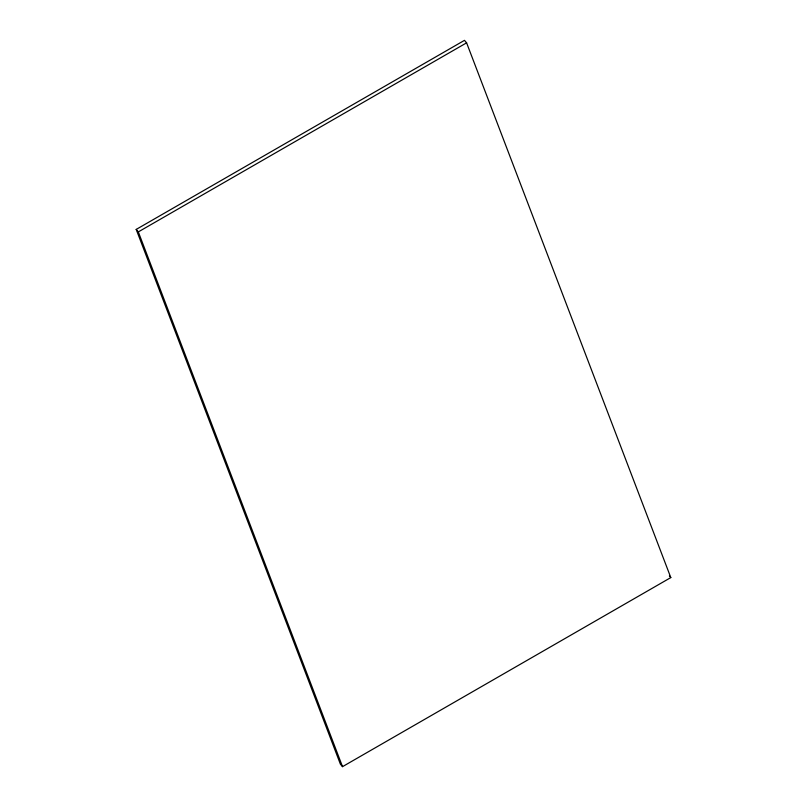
<?xml version="1.0" encoding="UTF-8"?>
<svg xmlns="http://www.w3.org/2000/svg" width="807" height="807" viewBox="0 0 807 807"><rect width="100%" height="100%" fill="white"/><g stroke="black" fill="none" stroke-linecap="round" stroke-linejoin="round"><path stroke-width="1.21" d="M136.201 229.42L464.479 40.35L466.597 42.832L670.799 577.58L342.521 766.65L340.403 764.168L136.201 229.42L138.32 231.902L342.521 766.65M138.32 231.902L466.597 42.832M669.386 575.926L670.799 577.58"/></g></svg>
